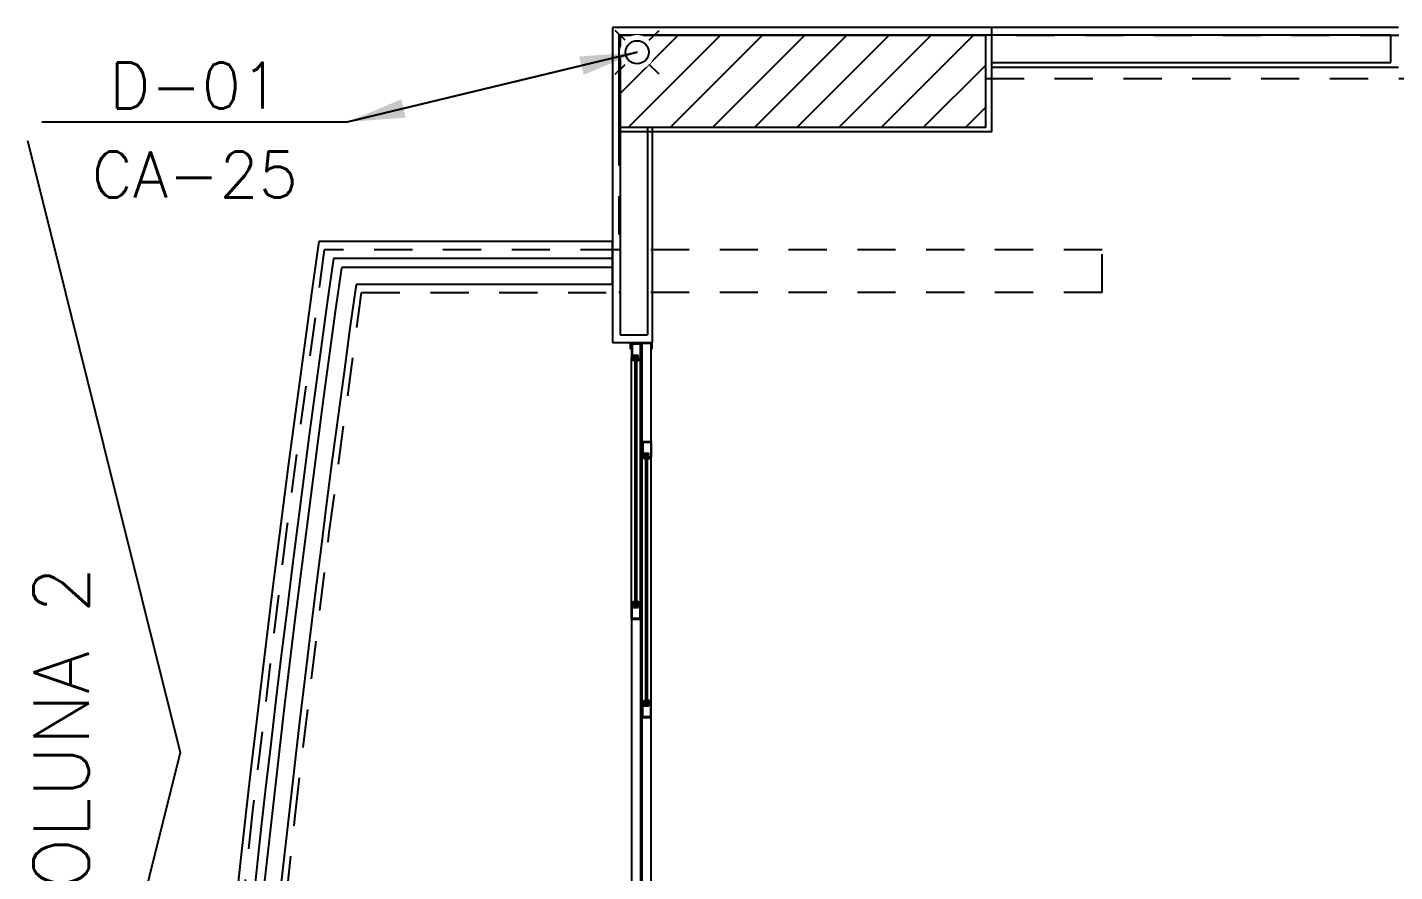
# Model space of a CAD drawing. Header units: millimetres. Extents: x 188.6 to 263.2, y 40.1 to 120.1.
# Drawn here: x 188.623 to 193.094, y 95.801 to 98.56 of the extents above; entities that cross this region are included whole.
import ezdxf
from ezdxf.enums import TextEntityAlignment as Align

# ---------------------------------------------------------------- set-up
doc = ezdxf.new("R2010")
doc.units = ezdxf.units.MM
doc.set_wipeout_variables(frame=1)
doc.linetypes.add('HIDDEN2', pattern=[0.1875, 0.125, -0.0625])
for name, color, linetype in [('ARQ', 8, 'Continuous'), ('ESTR-PILARES', 11, 'Continuous'), ('ESTR-VIGAS', 11, 'HIDDEN2'), ('ESTRUTURA', 7, 'Continuous'), ('SPDA-COL', 7, 'Continuous'), ('SPDA-D', 164, 'Continuous')]:
    doc.layers.add(name, color=color, linetype=linetype)
doc.styles.add('60-75', font='romans.shx', dxfattribs={"height": 0.12})
doc.styles.add('MC-ROMANS', font='romans')
doc.styles.add('ROMANS', font='ROMANS.SHX', dxfattribs={"height": 0.15})
doc.dimstyles.new('IND75', dxfattribs={"dimtxt": 0.15, "dimasz": 0.1875, "dimexe": 0.15, "dimexo": 0, "dimgap": 0.1, "dimtad": 1, "dimzin": 10, "dimdsep": 46, "dimtxsty": '60-75', "dimcen": 0, "dimclrd": 256, "dimclre": 1, "dimclrt": 256, "dimadec": 0, "dimazin": 0, "dimtfac": 1, "dimtix": 1, "dimtmove": 2, "dimatfit": 3, "dimfxl": 0.15, "dimtolj": 1, "dimtzin": 6, "dimarcsym": 0})

# ---------------------------------------------------------------- blocks, each defined once
blk = doc.blocks.new('COBERTURA_29-09-2016')
at = {"layer": 'ESTR-PILARES', "linetype": 'Continuous'}
for p, q in [((-16.12, 11.9616), (-15.9266, 12.155)), ((-16.12, 12.0995), (-16.0645, 12.155)), ((-16.0887, 11.855), (-15.7887, 12.155)), ((-15.9509, 11.855), (-15.6509, 12.155)), ((-15.813, 11.855), (-15.513, 12.155)), ((-15.6751, 11.855), (-15.3751, 12.155)), ((-15.5372, 11.855), (-15.2372, 12.155)), ((-15.3993, 11.855), (-15.0993, 12.155)), ((-15.2614, 11.855), (-14.9614, 12.155)), ((-15.1235, 11.855), (-14.92, 12.0585)), ((-15.52, 12.005), (-15.52, 12.005)), ((-14.9857, 11.855), (-14.92, 11.9207))]:
    blk.add_line(p, q, dxfattribs=at)
blk.add_lwpolyline([(-16.12, 11.855), (-14.92, 11.855), (-14.92, 12.155), (-16.12, 12.155), (-16.12, 11.855)], dxfattribs=at)
at = {"layer": 'ESTR-VIGAS'}
blk.add_line((-14.54, 11.315), (-14.54, 11.455), dxfattribs=at)
for points in [[(-7.72, 12.155), (-14.92, 12.155)], [(-14.92, 12.015), (-8.14, 12.015)], [(-16.12, 11.855), (-16.12, 11.455)], [(-17.0832, 11.455), (-17.2055, 10.5505)], [(-16.12, 11.455), (-17.0832, 11.455)], [(-14.54, 11.455), (-16.12, 11.455)], [(-17.0667, 10.5317), (-16.9609, 11.315)], [(-16.9609, 11.315), (-16.12, 11.315)], [(-14.54, 11.315), (-16.12, 11.315)], [(-17.2056, 10.5495), (-17.3175, 9.6225)], [(-17.2055, 10.5505), (-17.2056, 10.5495)], [(-17.1785, 9.6057), (-17.0666, 10.5327)], [(-17.0667, 10.5317), (-17.0666, 10.5327)], [(-17.3176, 9.6215), (-17.4165, 8.693)], [(-17.3175, 9.6225), (-17.3176, 9.6215)], [(-17.2773, 8.6782), (-17.1784, 9.6067)], [(-17.1785, 9.6057), (-17.1784, 9.6067)]]:
    blk.add_lwpolyline(points, dxfattribs=at)
blk = doc.blocks.new('XREF-TIPO$0$A$C491F7D64-flat-1')
for p, q in [((-0.057, 0.03), (-0.005, 0.03)), ((-0.057, 0.03), (-0.057, 0)), ((-0.055, 0.028), (-0.019, 0.028)), ((-0.055, 0.002), (-0.055, 0.028)), ((-0.055, 0.002), (-0.007, 0.002)), ((-0.019, 0.028), (-0.019, 0.008)), ((-0.007, 0.008), (-0.019, 0.008)), ((-0.017, 0.03), (-0.017, 0.02)), ((-0.005, 0.02), (-0.017, 0.02)), ((-0.017, 0.02), (-0.017, 0.01)), ((-0.005, 0.01), (-0.017, 0.01)), ((-0.005, 0.0195), (-0.0165, 0.0195)), ((0, 0.0185), (-0.0165, 0.0185)), ((0, 0.0115), (-0.0165, 0.0115)), ((-0.005, 0.0105), (-0.0165, 0.0105)), ((-0.015, 0.028), (-0.015, 0.022)), ((-0.015, 0.028), (-0.007, 0.028)), ((-0.007, 0.022), (-0.015, 0.022)), ((-0.007, 0.028), (-0.007, 0.022)), ((-0.007, 0.008), (-0.007, 0.002)), ((-0.005, 0.03), (-0.005, 0.02)), ((-0.005, 0.01), (-0.005, 0)), ((-0.0045, 0.02), (-0.0045, 0.025)), ((-0.0045, 0.01), (-0.0045, 0.005)), ((0, 0.02), (0, 0.0185)), ((0, 0.01), (0, 0.0115)), ((-0.057, 0), (-0.005, 0)), ((-0.055, 0), (-0.055, 0))]:
    blk.add_line(p, q)
for centre, radius, start, end in [((-0.0165, 0.019), 0.0005, 90, 270), ((-0.0165, 0.011), 0.0005, 90, 270), ((-0.005, 0.02), 0.0005, 270, 0), ((-0.005, 0.01), 0.0005, 0, 90), ((-0.005, 0.02), 0.005, 0, 84.2608), ((-0.005, 0.01), 0.005, 275.7392, 0)]:
    blk.add_arc(centre, radius, start, end)
blk = doc.blocks.new('XREF-TIPO$0$A$C70231090-flat-1')
for p, q in [((-0.055, 0.02), (-0.055, 0.0185)), ((-0.055, 0.0185), (-0.0385, 0.0185)), ((-0.055, 0.0115), (-0.0385, 0.0115)), ((-0.055, 0.01), (-0.055, 0.0115)), ((-0.0505, 0.02), (-0.0505, 0.025)), ((-0.0505, 0.01), (-0.0505, 0.005)), ((0, 0.03), (-0.05, 0.03)), ((-0.05, 0.03), (-0.05, 0.02)), ((-0.05, 0.02), (-0.038, 0.02)), ((-0.05, 0.0195), (-0.0385, 0.0195)), ((-0.05, 0.0105), (-0.0385, 0.0105)), ((-0.05, 0.01), (-0.05, 0)), ((-0.05, 0.01), (-0.038, 0.01)), ((-0.04, 0.028), (-0.048, 0.028)), ((-0.048, 0.028), (-0.048, 0.022)), ((-0.048, 0.022), (-0.04, 0.022)), ((-0.048, 0.008), (-0.036, 0.008)), ((-0.048, 0.008), (-0.048, 0.002)), ((-0.002, 0.002), (-0.048, 0.002)), ((-0.04, 0.028), (-0.04, 0.022)), ((-0.038, 0.03), (-0.038, 0.02)), ((-0.038, 0.02), (-0.038, 0.01)), ((-0.002, 0.028), (-0.036, 0.028)), ((-0.036, 0.028), (-0.036, 0.008)), ((-0.002, 0.019), (-0.002, 0.028)), ((-0.002, 0.002), (-0.002, 0.019)), ((-0.002, 0.019), (-0.002, 0.019)), ((0, 0.017), (0, 0.03)), ((0, 0.002), (0, 0.017)), ((0, 0.017), (0, 0.017)), ((0, 0), (0, 0.002)), ((0, 0.002), (0, 0.002)), ((0, 0), (-0.05, 0))]:
    blk.add_line(p, q)
for centre, radius, start, end in [((-0.05, 0.02), 0.005, 95.7392, 180), ((-0.05, 0.01), 0.005, 180, 264.2608), ((-0.05, 0.02), 0.0005, 180, 270), ((-0.05, 0.01), 0.0005, 90, 180), ((-0.0385, 0.019), 0.0005, 270, 90), ((-0.0385, 0.011), 0.0005, 270, 90)]:
    blk.add_arc(centre, radius, start, end)
blk = doc.blocks.new('XREF-TIPO$0$A$C491F7D64-flat-2')
for p, q in [((-0.057, 0.03), (-0.005, 0.03)), ((-0.057, 0.03), (-0.057, 0)), ((-0.055, 0.028), (-0.019, 0.028)), ((-0.055, 0.002), (-0.055, 0.028)), ((-0.055, 0.002), (-0.007, 0.002)), ((-0.019, 0.028), (-0.019, 0.008)), ((-0.007, 0.008), (-0.019, 0.008)), ((-0.017, 0.03), (-0.017, 0.02)), ((-0.005, 0.02), (-0.017, 0.02)), ((-0.017, 0.02), (-0.017, 0.01)), ((-0.005, 0.01), (-0.017, 0.01)), ((-0.005, 0.0195), (-0.0165, 0.0195)), ((0, 0.0185), (-0.0165, 0.0185)), ((0, 0.0115), (-0.0165, 0.0115)), ((-0.005, 0.0105), (-0.0165, 0.0105)), ((-0.015, 0.028), (-0.015, 0.022)), ((-0.015, 0.028), (-0.007, 0.028)), ((-0.007, 0.022), (-0.015, 0.022)), ((-0.007, 0.028), (-0.007, 0.022)), ((-0.007, 0.008), (-0.007, 0.002)), ((-0.005, 0.03), (-0.005, 0.02)), ((-0.005, 0.01), (-0.005, 0)), ((-0.0045, 0.02), (-0.0045, 0.025)), ((-0.0045, 0.01), (-0.0045, 0.005)), ((0, 0.02), (0, 0.0185)), ((0, 0.01), (0, 0.0115)), ((-0.057, 0), (-0.005, 0)), ((-0.055, 0), (-0.055, 0))]:
    blk.add_line(p, q)
for centre, radius, start, end in [((-0.0165, 0.019), 0.0005, 90, 270), ((-0.0165, 0.011), 0.0005, 90, 270), ((-0.005, 0.02), 0.0005, 270, 0), ((-0.005, 0.01), 0.0005, 0, 90), ((-0.005, 0.02), 0.005, 0, 84.2608), ((-0.005, 0.01), 0.005, 275.7392, 0)]:
    blk.add_arc(centre, radius, start, end)
blk = doc.blocks.new('XREF-TIPO$0$A$C491F7D64-flat-3')
for p, q in [((0, 0.02), (0, 0.0185)), ((0, 0.0185), (0.0165, 0.0185)), ((0, 0.01), (0, 0.0115)), ((0, 0.0115), (0.0165, 0.0115)), ((0.0045, 0.02), (0.0045, 0.025)), ((0.0045, 0.01), (0.0045, 0.005)), ((0.057, 0.03), (0.005, 0.03)), ((0.005, 0.03), (0.005, 0.02)), ((0.005, 0.02), (0.017, 0.02)), ((0.005, 0.0195), (0.0165, 0.0195)), ((0.005, 0.0105), (0.0165, 0.0105)), ((0.005, 0.01), (0.017, 0.01)), ((0.005, 0.01), (0.005, 0)), ((0.007, 0.028), (0.007, 0.022)), ((0.015, 0.028), (0.007, 0.028)), ((0.007, 0.022), (0.015, 0.022)), ((0.007, 0.008), (0.007, 0.002)), ((0.007, 0.008), (0.019, 0.008)), ((0.055, 0.002), (0.007, 0.002)), ((0.015, 0.028), (0.015, 0.022)), ((0.017, 0.03), (0.017, 0.02)), ((0.017, 0.02), (0.017, 0.01)), ((0.019, 0.028), (0.019, 0.008)), ((0.055, 0.028), (0.019, 0.028)), ((0.055, 0.002), (0.055, 0.028)), ((0.057, 0.03), (0.057, 0)), ((0.057, 0), (0.005, 0)), ((0.055, 0), (0.055, 0))]:
    blk.add_line(p, q)
for centre, radius, start, end in [((0.005, 0.02), 0.005, 95.7392, 180), ((0.005, 0.01), 0.005, 180, 264.2608), ((0.005, 0.02), 0.0005, 180, 270), ((0.005, 0.01), 0.0005, 90, 180), ((0.0165, 0.019), 0.0005, 270, 90), ((0.0165, 0.011), 0.0005, 270, 90)]:
    blk.add_arc(centre, radius, start, end)
blk = doc.blocks.new('XREF-TIPO$0$A$C6916644B-flat-1')
at = {"color": 0}
for p, q in [((0.02, 0.071), (0, 0.071)), ((0, 0.071), (0, 0)), ((0.002, 0.069), (0.002, 0.002)), ((0.002, 0.069), (0.02, 0.069)), ((0.8968, 0.068), (0.002, 0.068)), ((0.02, 0.071), (0.02, 0.069)), ((0.8988, 0.068), (1.7498, 0.068)), ((0.9368, 0.056), (1.7568, 0.056)), ((0.9368, 0.05), (1.7568, 0.05)), ((1.78, 0.071), (1.78, 0.069)), ((1.78, 0.071), (1.8, 0.071)), ((1.798, 0.069), (1.78, 0.069)), ((1.798, 0.069), (1.798, 0.002)), ((1.8, 0.071), (1.8, 0)), ((0.8968, 0.038), (0.002, 0.038)), ((0.002, 0.033), (1.798, 0.033)), ((0.002, 0.003), (1.798, 0.003)), ((0.002, 0.002), (0.02, 0.002)), ((0.02, 0), (0.02, 0.002)), ((0.6152, 0.021), (1.4372, 0.021)), ((0.6152, 0.015), (1.4372, 0.015)), ((0.6272, 0.033), (1.4252, 0.033)), ((0.6272, 0.003), (1.4252, 0.003)), ((0.8968, 0.038), (1.7498, 0.038)), ((1.78, 0), (1.78, 0.002)), ((1.7978, 0.002), (1.78, 0.002)), ((0.02, 0), (0, 0)), ((1.78, 0), (1.7998, 0))]:
    blk.add_line(p, q, dxfattribs=at)
for name, p in [('XREF-TIPO$0$A$C491F7D64-flat-1', (0.9538, 0.038)), ('XREF-TIPO$0$A$C491F7D64-flat-3', (1.7398, 0.038)), ('XREF-TIPO$0$A$C491F7D64-flat-2', (0.6322, 0.003)), ('XREF-TIPO$0$A$C70231090-flat-1', (1.4752, 0.003))]:
    blk.add_blockref(name, p, dxfattribs=at)
blk = doc.blocks.new('A$C0BE265FA')
at = {"layer": 'ARQ'}
for p, q in [((-18.215, 10.6653), (-20.785, 10.6653)), ((-20.785, 10.6653), (-20.785, 9.6353)), ((-18.24, 10.6403), (-20.76, 10.6403)), ((-20.76, 10.6403), (-20.76, 9.6603)), ((-19.545, 10.3252), (-19.545, 10.6653)), ((-18.24, 10.5502), (-18.24, 10.6403)), ((-19.5451, 10.5352), (-18.215, 10.5352)), ((-19.545, 10.5502), (-18.24, 10.5502)), ((-20.67, 10.3399), (-20.67, 9.6603)), ((-20.655, 10.3399), (-20.655, 9.6353)), ((-20.785, 9.9652), (-21.745, 9.9652)), ((-20.785, 9.8252), (-20.785, 9.9652)), ((-20.785, 9.9102), (-21.6973, 9.9102)), ((-20.785, 9.8802), (-21.6712, 9.8802)), ((-20.785, 9.8252), (-21.6234, 9.8252)), ((-20.76, 9.6603), (-20.67, 9.6603)), ((-20.785, 9.6353), (-20.655, 9.6353))]:
    blk.add_line(p, q, dxfattribs=at)
for points in [[(-20.76, 10.3252), (-19.545, 10.3252), (-19.5451, 10.5352)], [(-20.655, 10.3252), (-19.545, 10.3252), (-19.5451, 10.5352)], [(-22.6982, 10.2955), (-22.1982, 8.2955), (-22.6982, 6.2955)], [(-22.6982, 10.2955), (-22.1982, 8.2955), (-22.6982, 6.2955)]]:
    blk.add_lwpolyline(points, dxfattribs=at)
for radius, start, end in [(66.1415, 171.899467, 188.100485), (66.0865, 171.940842, 188.059109), (66.0565, 171.963438, 188.036513), (66.0015, 172.004914, 187.995038)]:
    blk.add_arc((43.7366, 0.6451), radius, start, end, dxfattribs=at)
at = {"layer": 'ARQ', "rotation": 90}
blk.add_blockref('XREF-TIPO$0$A$C6916644B-flat-1', (-20.655, 7.8353), dxfattribs=at)
at = {"layer": 'ARQ', "insert": (-22.4976, 7.6855), "char_height": 0.18, "attachment_point": 7, "rotation": 90, "style": 'MC-ROMANS'}
blk.add_mtext('\\A1;COLUNA 2', dxfattribs=at)
blk = doc.blocks.new('INDU')
at = {"color": 7}
blk.add_line((-0.005, 0), (0.005, 0), dxfattribs=at)
at = {"style": 'ROMANS'}
for tag, p in [('TQ-01', (0, 0.001189)), ('100', (0, -0.001718))]:
    blk.add_attdef(tag, text='', height=0.0015, dxfattribs=at).set_placement(p, align=Align.MIDDLE)
blk = doc.blocks.new('cap')
blk.add_wipeout([(0.0003, 0.075), (-0.0036, 0.0749), (-0.0076, 0.0746), (-0.0115, 0.0741), (-0.0153, 0.0734), (-0.0191, 0.0725), (-0.0229, 0.0714), (-0.0266, 0.0701), (-0.0302, 0.0686), (-0.0338, 0.067), (-0.0373, 0.0651), (-0.0406, 0.0631), (-0.0439, 0.0608), (-0.047, 0.0585), (-0.05, 0.0559), (-0.0528, 0.0532), (-0.0555, 0.0504), (-0.0581, 0.0474), (-0.0605, 0.0443), (-0.0627, 0.0411), (-0.0648, 0.0377), (-0.0667, 0.0343), (-0.0684, 0.0308), (-0.0699, 0.0271), (-0.0712, 0.0234), (-0.0724, 0.0197), (-0.0733, 0.0159), (-0.074, 0.012), (-0.0746, 0.0081), (-0.0749, 0.0042), (-0.075, 0.0003), (-0.0749, -0.0036), (-0.0746, -0.0076), (-0.0741, -0.0115), (-0.0734, -0.0153), (-0.0725, -0.0191), (-0.0714, -0.0229), (-0.0701, -0.0266), (-0.0686, -0.0302), (-0.067, -0.0338), (-0.0651, -0.0373), (-0.0631, -0.0406), (-0.0608, -0.0439), (-0.0585, -0.047), (-0.0559, -0.05), (-0.0532, -0.0528), (-0.0504, -0.0555), (-0.0474, -0.0581), (-0.0443, -0.0605), (-0.0411, -0.0627), (-0.0377, -0.0648), (-0.0343, -0.0667), (-0.0308, -0.0684), (-0.0271, -0.0699), (-0.0234, -0.0712), (-0.0197, -0.0724), (-0.0159, -0.0733), (-0.012, -0.074), (-0.0081, -0.0746), (-0.0042, -0.0749), (-0.0003, -0.075), (0.0036, -0.0749), (0.0076, -0.0746), (0.0115, -0.0741), (0.0153, -0.0734), (0.0191, -0.0725), (0.0229, -0.0714), (0.0266, -0.0701), (0.0302, -0.0686), (0.0338, -0.067), (0.0373, -0.0651), (0.0406, -0.0631), (0.0439, -0.0608), (0.047, -0.0585), (0.05, -0.0559), (0.0528, -0.0532), (0.0555, -0.0504), (0.0581, -0.0474), (0.0605, -0.0443), (0.0627, -0.0411), (0.0648, -0.0377), (0.0667, -0.0343), (0.0684, -0.0308), (0.0699, -0.0271), (0.0712, -0.0234), (0.0724, -0.0197), (0.0733, -0.0159), (0.074, -0.012), (0.0746, -0.0081), (0.0749, -0.0042), (0.075, -0.0003), (0.0749, 0.0036), (0.0746, 0.0076), (0.0741, 0.0115), (0.0734, 0.0153), (0.0725, 0.0191), (0.0714, 0.0229), (0.0701, 0.0266), (0.0686, 0.0302), (0.067, 0.0338), (0.0651, 0.0373), (0.0631, 0.0406), (0.0608, 0.0439), (0.0585, 0.047), (0.0559, 0.05), (0.0532, 0.0528), (0.0504, 0.0555), (0.0474, 0.0581), (0.0443, 0.0605), (0.0411, 0.0627), (0.0377, 0.0648), (0.0343, 0.0667), (0.0308, 0.0684), (0.0271, 0.0699), (0.0234, 0.0712), (0.0197, 0.0724), (0.0159, 0.0733), (0.012, 0.074), (0.0081, 0.0746), (0.0042, 0.0749)])
for p, q in [((-0.053, 0.053), (-0.0955, 0.0955)), ((0.053, 0.053), (0.0955, 0.0955)), ((-0.0955, -0.0955), (-0.053, -0.053)), ((0.0955, -0.0955), (0.053, -0.053))]:
    blk.add_line(p, q)
blk.add_circle((0, 0), 0.0504)

msp = doc.modelspace()

# ---------------------------------------------------------------- block references
at = {"layer": 'ESTRUTURA'}
msp.add_blockref('COBERTURA_29-09-2016', (206.677, 86.3784), dxfattribs=at)

# ---------------------------------------------------------------- next in the draw order: block references
at = {"layer": 'ARQ'}
msp.add_blockref('A$C0BE265FA', (211.3213, 87.8947), dxfattribs=at)

# ---------------------------------------------------------------- next in the draw order: block references
at = {"layer": 'SPDA-COL'}
ref = msp.add_blockref('INDU', (189.1706, 98.2511), dxfattribs=dict(at, xscale=100, yscale=100, zscale=100))
ref.add_attrib('100', 'CA-25', dxfattribs={"layer": '0', "height": 0.15, "style": 'ROMANS'}).set_placement((189.1706, 98.0793, 0.9), align=Align.MIDDLE)
ref.add_attrib('TQ-01', 'D-01', dxfattribs={"layer": '0', "height": 0.15, "style": 'ROMANS'}).set_placement((189.1706, 98.37, 0.9), align=Align.MIDDLE)
at = {"layer": 'SPDA-D', "xscale": 0.75, "yscale": 0.75, "zscale": 0.75}
msp.add_blockref('cap', (190.617, 98.4786), dxfattribs=at)

# ---------------------------------------------------------------- next in the draw order: leaders
at = {"layer": 'SPDA-COL'}
for points in [[(189.6706, 98.2511), (190.617, 98.4786)], [(190.617, 98.4786), (189.6706, 98.2511)]]:
    msp.add_leader(points, dimstyle='IND75', dxfattribs=at)

doc.saveas('drawing.dxf')
